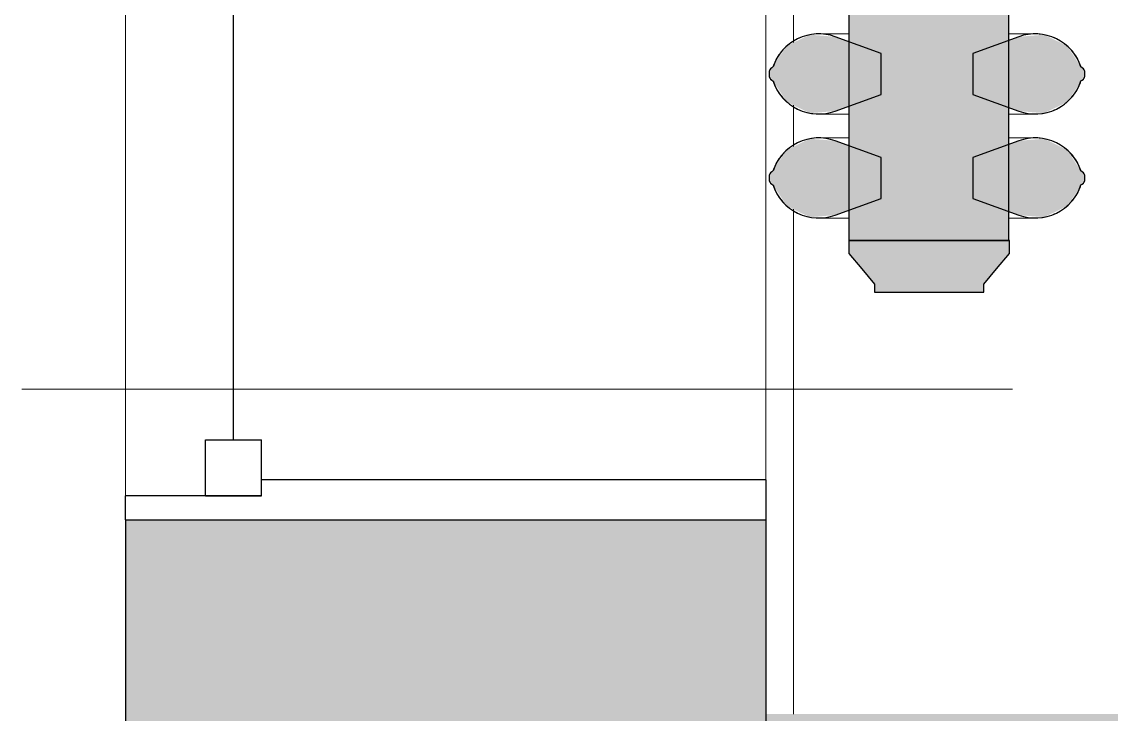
# Model space of a CAD drawing. Header units: inches. Extents: x -1287 to 1590, y -3558 to 989.
# Drawn here: x -1038.29 to -1004.06, y 335.94 to 357.56 of the extents above; entities that cross this region are included whole.
import ezdxf

# ---------------------------------------------------------------- set-up
doc = ezdxf.new("R2010")
doc.units = ezdxf.units.IN
doc.header["$MEASUREMENT"] = 0
for name, color, linetype, lineweight in [('A-AREA-IDEN', 2, 'Continuous', 9), ('A-FLOR', 192, 'Continuous', 18), ('A-GENM', 13, 'Continuous', 9), ('A-GLAZ', 151, 'Continuous', 18), ('A-WALL', 113, 'Continuous', 18), ('A-WALL-PATT', 111, 'Continuous', 18)]:
    doc.layers.add(name, color=color, linetype=linetype, lineweight=lineweight)

# ---------------------------------------------------------------- blocks, each defined once
blk = doc.blocks.new('Double Hung - side window 4_ X 6_ 3_ H-6972878-1st Floor Construction')
at = {"layer": 'A-GLAZ', "color": 8, "lineweight": 30}
for p, q in [((-18.75, 10), (-18, 10)), ((-18, 5.75), (-18, 10)), ((18, 5.75), (18, 10)), ((18.75, 10), (18, 10)), ((-18, 7.5), (-18, 5.75)), ((-18, 7.5), (-16.25, 7.5)), ((-16.25, 7.5), (-16.25, 5.75)), ((16.25, 7.5), (16.25, 5.75)), ((18, 7.5), (16.25, 7.5)), ((18, 7.5), (18, 5.75)), ((-16.25, 6.625), (16.25, 6.625)), ((-18, 5.75), (-16.25, 5.75)), ((-18, 5.75), (-17.5, 5.75)), ((-17.5, -10), (-17.5, 5.75)), ((18, 5.75), (16.25, 5.75)), ((17.5, 5.75), (18, 5.75)), ((17.5, 5.75), (17.5, -10)), ((-17.5, -10), (-18.75, -10)), ((17.5, -10), (18.75, -10))]:
    blk.add_line(p, q, dxfattribs=at)
blk = doc.blocks.new('Cast_Iron_Radiator_8182 - Cast_Iron_Radiator_8182-V46-1st Floor Construction')
at = {"layer": 'A-GENM'}
h = blk.add_hatch(color=7, dxfattribs=at)
h.paths.add_polyline_path([(11.726, 3.66), (11.379, 4.372), (10.693, 4.848), (10.626, 4.91), (10.463, 4.933), (10.374, 4.91), (10.282, 4.809), (9.621, 4.372), (9.274, 3.66), (9.339, 2.87), (9.861, 1.435), (11.139, 1.435), (11.661, 2.87)], flags=0)
h.paths.add_polyline_path([(11.726, -3.66), (11.661, -2.87), (11.139, -1.435), (9.861, -1.435), (9.339, -2.87), (9.274, -3.66), (9.621, -4.372), (10.307, -4.848), (10.374, -4.91), (10.537, -4.933), (10.626, -4.91), (10.718, -4.809), (11.379, -4.372), (11.605, -3.909)], flags=0)
h = blk.add_hatch(color=7, dxfattribs=at)
h.paths.add_polyline_path([(14.976, -3.66), (14.911, -2.87), (14.389, -1.435), (13.111, -1.435), (12.589, -2.87), (12.524, -3.66), (12.871, -4.372), (13.557, -4.848), (13.624, -4.91), (13.787, -4.933), (13.876, -4.91), (13.968, -4.809), (14.629, -4.372), (14.855, -3.909)], flags=0)
h.paths.add_polyline_path([(14.976, 3.66), (14.629, 4.372), (13.943, 4.848), (13.876, 4.91), (13.713, 4.933), (13.624, 4.91), (13.532, 4.809), (12.871, 4.372), (12.524, 3.66), (12.589, 2.87), (13.111, 1.435), (14.389, 1.435), (14.911, 2.87)], flags=0)
for points in [[(15.702, -2.438), (15.702, 2.561), (-7.179, 2.561), (-7.179, -2.438), (11.735, -2.438)], [(17.314, -1.634), (17.314, 1.77), (17.064, 1.77), (16.106, 2.574), (15.702, 2.574), (15.702, -2.438), (16.106, -2.438), (17.064, -1.634)]]:
    blk.add_hatch(color=7, dxfattribs=at).paths.add_polyline_path(points, flags=0)
at = {"layer": 'A-GENM', "color": 8, "lineweight": 30}
for p, q in [((10.307, 4.848), (10.282, 4.809)), ((10.537, 4.933), (10.463, 4.933)), ((10.718, 4.809), (10.693, 4.848)), ((13.557, 4.848), (13.532, 4.809)), ((13.787, 4.933), (13.713, 4.933)), ((13.968, 4.809), (13.943, 4.848)), ((9.339, 2.87), (9.861, 1.435)), ((11.139, 1.435), (11.661, 2.87)), ((12.589, 2.87), (13.111, 1.435)), ((14.389, 1.435), (14.911, 2.87)), ((15.702, 2.561), (-7.179, 2.561)), ((16.106, 2.574), (15.702, 2.574)), ((15.702, 2.574), (15.702, -2.438)), ((15.702, -2.438), (15.702, 2.561)), ((17.314, 1.77), (17.064, 1.77)), ((17.314, -1.634), (17.314, 1.77)), ((9.861, 1.435), (11.139, 1.435)), ((13.111, 1.435), (14.389, 1.435)), ((9.861, -1.435), (9.339, -2.87)), ((11.139, -1.435), (9.861, -1.435)), ((11.661, -2.87), (11.139, -1.435)), ((13.111, -1.435), (12.589, -2.87)), ((14.389, -1.435), (13.111, -1.435)), ((14.911, -2.87), (14.389, -1.435)), ((17.064, -1.634), (17.314, -1.634)), ((-7.179, -2.438), (15.702, -2.438)), ((15.702, -2.438), (16.106, -2.438)), ((10.282, -4.809), (10.307, -4.848)), ((10.463, -4.933), (10.537, -4.933)), ((10.693, -4.848), (10.718, -4.809)), ((13.532, -4.809), (13.557, -4.848)), ((13.713, -4.933), (13.787, -4.933)), ((13.943, -4.848), (13.968, -4.809))]:
    blk.add_line(p, q, dxfattribs=at)
at = {"layer": 'A-GENM', "flags": 128}
for points in [[(9.248, 3.383), (9.249, 3.443), (9.253, 3.503), (9.259, 3.563), (9.267, 3.622), (9.278, 3.681), (9.291, 3.74), (9.307, 3.798), (9.324, 3.855), (9.344, 3.911), (9.367, 3.967), (9.391, 4.022), (9.418, 4.076), (9.446, 4.128), (9.477, 4.18), (9.51, 4.23), (9.545, 4.279), (9.582, 4.326), (9.62, 4.372), (9.661, 4.416), (9.703, 4.459), (9.747, 4.5), (9.792, 4.539), (9.839, 4.576), (9.888, 4.612), (9.938, 4.645), (9.989, 4.677), (10.041, 4.706), (10.095, 4.733), (10.149, 4.758), (10.205, 4.781), (10.261, 4.802), (10.282, 4.809)], [(10.307, 4.848), (10.312, 4.854), (10.316, 4.86), (10.321, 4.866), (10.325, 4.872), (10.331, 4.877), (10.336, 4.882), (10.341, 4.887), (10.347, 4.892), (10.353, 4.896), (10.359, 4.901), (10.365, 4.905), (10.372, 4.909), (10.378, 4.912), (10.385, 4.915), (10.392, 4.918), (10.399, 4.921), (10.406, 4.924), (10.413, 4.926), (10.42, 4.928), (10.427, 4.929), (10.434, 4.93), (10.442, 4.931), (10.449, 4.932), (10.457, 4.933), (10.463, 4.933)], [(10.537, 4.933), (10.544, 4.932), (10.552, 4.932), (10.559, 4.931), (10.567, 4.93), (10.574, 4.929), (10.581, 4.927), (10.588, 4.925), (10.595, 4.923), (10.602, 4.921), (10.609, 4.918), (10.616, 4.915), (10.623, 4.912), (10.629, 4.908), (10.636, 4.904), (10.642, 4.9), (10.648, 4.896), (10.654, 4.891), (10.659, 4.887), (10.665, 4.882), (10.67, 4.876), (10.675, 4.871), (10.68, 4.865), (10.685, 4.859), (10.689, 4.854), (10.693, 4.848)], [(10.718, 4.809), (10.775, 4.789), (10.831, 4.767), (10.885, 4.743), (10.939, 4.716), (10.992, 4.688), (11.044, 4.657), (11.094, 4.624), (11.143, 4.59), (11.191, 4.553), (11.237, 4.515), (11.281, 4.474), (11.324, 4.432), (11.365, 4.389), (11.404, 4.343), (11.442, 4.296), (11.477, 4.248), (11.511, 4.198), (11.543, 4.147), (11.572, 4.095), (11.599, 4.042), (11.625, 3.987), (11.648, 3.932), (11.669, 3.876), (11.687, 3.819), (11.703, 3.761), (11.717, 3.703), (11.729, 3.644), (11.738, 3.585), (11.745, 3.525), (11.75, 3.465), (11.752, 3.405), (11.752, 3.383)], [(12.498, 3.383), (12.499, 3.443), (12.503, 3.503), (12.509, 3.563), (12.517, 3.622), (12.528, 3.681), (12.541, 3.74), (12.557, 3.798), (12.574, 3.855), (12.594, 3.911), (12.617, 3.967), (12.641, 4.022), (12.668, 4.076), (12.696, 4.128), (12.727, 4.18), (12.76, 4.23), (12.795, 4.279), (12.832, 4.326), (12.87, 4.372), (12.911, 4.416), (12.953, 4.459), (12.997, 4.5), (13.042, 4.539), (13.089, 4.576), (13.138, 4.612), (13.188, 4.645), (13.239, 4.677), (13.291, 4.706), (13.345, 4.733), (13.399, 4.758), (13.455, 4.781), (13.511, 4.802), (13.532, 4.809)], [(13.557, 4.848), (13.562, 4.854), (13.566, 4.86), (13.571, 4.866), (13.575, 4.872), (13.581, 4.877), (13.586, 4.882), (13.591, 4.887), (13.597, 4.892), (13.603, 4.896), (13.609, 4.901), (13.615, 4.905), (13.622, 4.909), (13.628, 4.912), (13.635, 4.915), (13.642, 4.918), (13.649, 4.921), (13.656, 4.924), (13.663, 4.926), (13.67, 4.928), (13.677, 4.929), (13.684, 4.93), (13.692, 4.931), (13.699, 4.932), (13.707, 4.933), (13.713, 4.933)], [(13.787, 4.933), (13.794, 4.932), (13.802, 4.932), (13.809, 4.931), (13.817, 4.93), (13.824, 4.929), (13.831, 4.927), (13.838, 4.925), (13.845, 4.923), (13.852, 4.921), (13.859, 4.918), (13.866, 4.915), (13.873, 4.912), (13.879, 4.908), (13.886, 4.904), (13.892, 4.9), (13.898, 4.896), (13.904, 4.891), (13.909, 4.887), (13.915, 4.882), (13.92, 4.876), (13.925, 4.871), (13.93, 4.865), (13.935, 4.859), (13.939, 4.854), (13.943, 4.848)], [(13.968, 4.809), (14.025, 4.789), (14.081, 4.767), (14.135, 4.743), (14.189, 4.716), (14.242, 4.688), (14.294, 4.657), (14.344, 4.624), (14.393, 4.59), (14.441, 4.553), (14.487, 4.515), (14.531, 4.474), (14.574, 4.432), (14.615, 4.389), (14.654, 4.343), (14.692, 4.296), (14.727, 4.248), (14.761, 4.198), (14.793, 4.147), (14.822, 4.095), (14.849, 4.042), (14.875, 3.987), (14.898, 3.932), (14.919, 3.876), (14.937, 3.819), (14.953, 3.761), (14.967, 3.703), (14.979, 3.644), (14.988, 3.585), (14.995, 3.525), (15, 3.465), (15.002, 3.405), (15.002, 3.383)], [(9.248, 2.571), (9.248, 2.642), (9.248, 2.71), (9.248, 2.775), (9.248, 2.837), (9.248, 2.896), (9.248, 2.952), (9.248, 3.005), (9.248, 3.055), (9.248, 3.102), (9.248, 3.145), (9.248, 3.185), (9.248, 3.221), (9.248, 3.254), (9.248, 3.283), (9.248, 3.309), (9.248, 3.33), (9.248, 3.348), (9.248, 3.363), (9.248, 3.373), (9.248, 3.38), (9.248, 3.383), (9.248, 3.383)], [(11.752, 3.383), (11.752, 3.381), (11.752, 3.375), (11.752, 3.366), (11.752, 3.353), (11.752, 3.336), (11.752, 3.315), (11.752, 3.29), (11.752, 3.262), (11.752, 3.23), (11.752, 3.195), (11.752, 3.156), (11.752, 3.114), (11.752, 3.068), (11.752, 3.019), (11.752, 2.967), (11.752, 2.911), (11.752, 2.853), (11.752, 2.792), (11.752, 2.727), (11.752, 2.66), (11.752, 2.591), (11.752, 2.561)], [(12.498, 2.571), (12.498, 2.642), (12.498, 2.71), (12.498, 2.775), (12.498, 2.837), (12.498, 2.896), (12.498, 2.952), (12.498, 3.005), (12.498, 3.055), (12.498, 3.102), (12.498, 3.145), (12.498, 3.185), (12.498, 3.221), (12.498, 3.254), (12.498, 3.283), (12.498, 3.309), (12.498, 3.33), (12.498, 3.348), (12.498, 3.363), (12.498, 3.373), (12.498, 3.38), (12.498, 3.383), (12.498, 3.383)], [(15.002, 3.383), (15.002, 3.381), (15.002, 3.375), (15.002, 3.366), (15.002, 3.353), (15.002, 3.336), (15.002, 3.315), (15.002, 3.29), (15.002, 3.262), (15.002, 3.23), (15.002, 3.195), (15.002, 3.156), (15.002, 3.114), (15.002, 3.068), (15.002, 3.019), (15.002, 2.967), (15.002, 2.911), (15.002, 2.853), (15.002, 2.792), (15.002, 2.727), (15.002, 2.66), (15.002, 2.591), (15.002, 2.561)], [(9.248, -3.383), (9.248, -3.381), (9.248, -3.375), (9.248, -3.366), (9.248, -3.353), (9.248, -3.336), (9.248, -3.315), (9.248, -3.29), (9.248, -3.262), (9.248, -3.23), (9.248, -3.195), (9.248, -3.156), (9.248, -3.114), (9.248, -3.068), (9.248, -3.019), (9.248, -2.967), (9.248, -2.911), (9.248, -2.853), (9.248, -2.792), (9.248, -2.727), (9.248, -2.66), (9.248, -2.591), (9.248, -2.518), (9.248, -2.444)], [(11.752, -2.438), (11.752, -2.498), (11.752, -2.571), (11.752, -2.642), (11.752, -2.71), (11.752, -2.775), (11.752, -2.837), (11.752, -2.896), (11.752, -2.952), (11.752, -3.005), (11.752, -3.055), (11.752, -3.102), (11.752, -3.145), (11.752, -3.185), (11.752, -3.221), (11.752, -3.254), (11.752, -3.283), (11.752, -3.309), (11.752, -3.33), (11.752, -3.348), (11.752, -3.363), (11.752, -3.373), (11.752, -3.38), (11.752, -3.383), (11.752, -3.383)], [(12.498, -3.383), (12.498, -3.381), (12.498, -3.375), (12.498, -3.366), (12.498, -3.353), (12.498, -3.336), (12.498, -3.315), (12.498, -3.29), (12.498, -3.262), (12.498, -3.23), (12.498, -3.195), (12.498, -3.156), (12.498, -3.114), (12.498, -3.068), (12.498, -3.019), (12.498, -2.967), (12.498, -2.911), (12.498, -2.853), (12.498, -2.792), (12.498, -2.727), (12.498, -2.66), (12.498, -2.591), (12.498, -2.518), (12.498, -2.444)], [(15.002, -2.438), (15.002, -2.498), (15.002, -2.571), (15.002, -2.642), (15.002, -2.71), (15.002, -2.775), (15.002, -2.837), (15.002, -2.896), (15.002, -2.952), (15.002, -3.005), (15.002, -3.055), (15.002, -3.102), (15.002, -3.145), (15.002, -3.185), (15.002, -3.221), (15.002, -3.254), (15.002, -3.283), (15.002, -3.309), (15.002, -3.33), (15.002, -3.348), (15.002, -3.363), (15.002, -3.373), (15.002, -3.38), (15.002, -3.383), (15.002, -3.383)], [(10.282, -4.809), (10.225, -4.789), (10.169, -4.767), (10.115, -4.743), (10.061, -4.716), (10.008, -4.688), (9.956, -4.657), (9.906, -4.624), (9.857, -4.59), (9.809, -4.553), (9.763, -4.515), (9.719, -4.474), (9.676, -4.432), (9.635, -4.389), (9.596, -4.343), (9.558, -4.296), (9.523, -4.248), (9.489, -4.198), (9.457, -4.147), (9.428, -4.095), (9.401, -4.042), (9.375, -3.987), (9.352, -3.932), (9.331, -3.876), (9.313, -3.819), (9.297, -3.761), (9.283, -3.703), (9.271, -3.644), (9.262, -3.585), (9.255, -3.525), (9.25, -3.465), (9.248, -3.405), (9.248, -3.383)], [(11.752, -3.383), (11.751, -3.443), (11.747, -3.503), (11.741, -3.563), (11.733, -3.622), (11.722, -3.681), (11.709, -3.74), (11.693, -3.798), (11.676, -3.855), (11.656, -3.911), (11.633, -3.967), (11.609, -4.022), (11.582, -4.076), (11.554, -4.128), (11.523, -4.18), (11.49, -4.23), (11.455, -4.279), (11.418, -4.326), (11.38, -4.372), (11.339, -4.416), (11.297, -4.459), (11.253, -4.5), (11.208, -4.539), (11.161, -4.576), (11.112, -4.612), (11.062, -4.645), (11.011, -4.677), (10.959, -4.706), (10.905, -4.733), (10.851, -4.758), (10.795, -4.781), (10.739, -4.802), (10.718, -4.809)], [(13.532, -4.809), (13.475, -4.789), (13.419, -4.767), (13.365, -4.743), (13.311, -4.716), (13.258, -4.688), (13.206, -4.657), (13.156, -4.624), (13.107, -4.59), (13.059, -4.553), (13.013, -4.515), (12.969, -4.474), (12.926, -4.432), (12.885, -4.389), (12.846, -4.343), (12.808, -4.296), (12.773, -4.248), (12.739, -4.198), (12.707, -4.147), (12.678, -4.095), (12.651, -4.042), (12.625, -3.987), (12.602, -3.932), (12.581, -3.876), (12.563, -3.819), (12.547, -3.761), (12.533, -3.703), (12.521, -3.644), (12.512, -3.585), (12.505, -3.525), (12.5, -3.465), (12.498, -3.405), (12.498, -3.383)], [(15.002, -3.383), (15.001, -3.443), (14.997, -3.503), (14.991, -3.563), (14.983, -3.622), (14.972, -3.681), (14.959, -3.74), (14.943, -3.798), (14.926, -3.855), (14.906, -3.911), (14.883, -3.967), (14.859, -4.022), (14.832, -4.076), (14.804, -4.128), (14.773, -4.18), (14.74, -4.23), (14.705, -4.279), (14.668, -4.326), (14.63, -4.372), (14.589, -4.416), (14.547, -4.459), (14.503, -4.5), (14.458, -4.539), (14.411, -4.576), (14.362, -4.612), (14.312, -4.645), (14.261, -4.677), (14.209, -4.706), (14.155, -4.733), (14.101, -4.758), (14.045, -4.781), (13.989, -4.802), (13.968, -4.809)], [(10.463, -4.933), (10.456, -4.932), (10.448, -4.932), (10.441, -4.931), (10.433, -4.93), (10.426, -4.929), (10.419, -4.927), (10.412, -4.925), (10.405, -4.923), (10.398, -4.921), (10.391, -4.918), (10.384, -4.915), (10.377, -4.912), (10.371, -4.908), (10.364, -4.904), (10.358, -4.9), (10.352, -4.896), (10.346, -4.891), (10.341, -4.887), (10.335, -4.882), (10.33, -4.876), (10.325, -4.871), (10.32, -4.865), (10.315, -4.859), (10.311, -4.854), (10.307, -4.848)], [(10.693, -4.848), (10.688, -4.854), (10.684, -4.86), (10.679, -4.866), (10.675, -4.872), (10.669, -4.877), (10.664, -4.882), (10.659, -4.887), (10.653, -4.892), (10.647, -4.896), (10.641, -4.901), (10.635, -4.905), (10.628, -4.909), (10.622, -4.912), (10.615, -4.915), (10.608, -4.918), (10.601, -4.921), (10.594, -4.924), (10.587, -4.926), (10.58, -4.928), (10.573, -4.929), (10.566, -4.93), (10.558, -4.931), (10.551, -4.932), (10.543, -4.933), (10.537, -4.933)], [(13.713, -4.933), (13.706, -4.932), (13.698, -4.932), (13.691, -4.931), (13.683, -4.93), (13.676, -4.929), (13.669, -4.927), (13.662, -4.925), (13.655, -4.923), (13.648, -4.921), (13.641, -4.918), (13.634, -4.915), (13.627, -4.912), (13.621, -4.908), (13.614, -4.904), (13.608, -4.9), (13.602, -4.896), (13.596, -4.891), (13.591, -4.887), (13.585, -4.882), (13.58, -4.876), (13.575, -4.871), (13.57, -4.865), (13.565, -4.859), (13.561, -4.854), (13.557, -4.848)], [(13.943, -4.848), (13.938, -4.854), (13.934, -4.86), (13.929, -4.866), (13.925, -4.872), (13.919, -4.877), (13.914, -4.882), (13.909, -4.887), (13.903, -4.892), (13.897, -4.896), (13.891, -4.901), (13.885, -4.905), (13.878, -4.909), (13.872, -4.912), (13.865, -4.915), (13.858, -4.918), (13.851, -4.921), (13.844, -4.924), (13.837, -4.926), (13.83, -4.928), (13.823, -4.929), (13.816, -4.93), (13.808, -4.931), (13.801, -4.932), (13.793, -4.933), (13.787, -4.933)]]:
    blk.add_lwpolyline(points, dxfattribs=at)
at = {"layer": 'A-GENM', "color": 8, "lineweight": 30, "flags": 128}
for points in [[(17.064, 1.77), (16.585, 2.172), (16.106, 2.574)], [(16.106, -2.438), (16.585, -2.036), (17.064, -1.634)]]:
    blk.add_lwpolyline(points, dxfattribs=at)
at = {"layer": 'A-GENM', "color": 8, "lineweight": 30}
for centre, radius, start, end in [((10.748, 3.383), 1.5, 108.1106, 200), ((10.463, 4.747), 0.186, 90, 147), ((10.537, 4.747), 0.186, 33, 90), ((10.252, 3.383), 1.5, 340, 71.8894), ((13.998, 3.383), 1.5, 108.1106, 200), ((13.713, 4.747), 0.186, 90, 147), ((13.787, 4.747), 0.186, 33, 90), ((13.502, 3.383), 1.5, 340, 71.8894), ((10.748, -3.383), 1.5, 160, 251.8894), ((10.252, -3.383), 1.5, 288.1106, 20), ((13.998, -3.383), 1.5, 160, 251.8894), ((13.502, -3.383), 1.5, 288.1106, 20), ((10.463, -4.747), 0.186, 213, 270), ((10.537, -4.747), 0.186, 270, 327), ((13.713, -4.747), 0.186, 213, 270), ((13.787, -4.747), 0.186, 270, 327)]:
    blk.add_arc(centre, radius, start, end, dxfattribs=at)

msp = doc.modelspace()

# ---------------------------------------------------------------- hatches: boundary and pattern name
at = {"layer": 'A-WALL-PATT'}
h = msp.add_hatch(color=7, dxfattribs=at)
h.paths.add_polyline_path([(-1035.062, 16.255), (-1015.062, 16.255), (-1015.062, 96.005), (-1035.062, 96.005), (-1035.062, 17.581)], flags=0)
h.paths.add_polyline_path([(-1015.062, 133.505), (-1015.062, 216.005), (-1035.062, 216.005), (-1035.062, 133.505)], flags=0)
h.paths.add_polyline_path([(-1020.632, 253.505), (-1015.062, 253.505), (-1015.062, 342.005), (-1035.062, 342.005), (-1035.062, 253.505)], flags=0)
h.paths.add_polyline_path([(-1020.632, 379.505), (-1015.062, 379.505), (-1015.062, 468.124), (-1035.062, 468.124), (-1035.062, 379.505)], flags=0)
h.paths.add_polyline_path([(-1015.062, 505.624), (-1015.062, 604.374), (-1035.062, 604.374), (-1035.062, 505.624)], flags=0)
h.paths.add_polyline_path([(-1020.632, 641.874), (-1015.062, 641.874), (-1015.062, 729.874), (-1035.062, 729.874), (-1035.062, 641.874)], flags=0)
h.paths.add_polyline_path([(-1020.632, 767.374), (-1015.062, 767.374), (-1015.062, 789.874), (-1035.062, 789.874), (-1035.062, 767.374)], flags=0)
at = {"layer": 'A-WALL-PATT', "lineweight": 9}
msp.add_hatch(color=7, dxfattribs=at).paths.add_polyline_path([(-1004.062, 266.124), (-1004.062, 335.936), (-1015.062, 335.936), (-1015.062, 266.124)], flags=0)

# ---------------------------------------------------------------- linework, layer by layer
at = {"layer": 'A-AREA-IDEN'}
msp.add_line((-1007.354, 346.092), (-1038.293, 346.092), dxfattribs=at)
at = {"layer": 'A-FLOR'}
for p, q in [((-1014.196, 358.205), (-1014.196, 356.915)), ((-1014.196, 354.955), (-1014.196, 353.665)), ((-1014.196, 351.705), (-1014.196, 335.936))]:
    msp.add_line(p, q, dxfattribs=at)
at = {"layer": 'A-WALL', "lineweight": 9}
for p, q in [((-1035.062, 342.005), (-1035.062, 379.505)), ((-1015.062, 379.505), (-1015.062, 342.005))]:
    msp.add_line(p, q, dxfattribs=at)
at = {"layer": 'A-WALL', "color": 8, "lineweight": 30}
for p, q in [((-1035.062, 342.005), (-1035.062, 253.505)), ((-1035.062, 342.005), (-1015.062, 342.005)), ((-1015.062, 342.005), (-1015.062, 262.124))]:
    msp.add_line(p, q, dxfattribs=at)

# ---------------------------------------------------------------- block references
at = {"layer": 'A-GENM', "rotation": 270.0000000000002}
msp.add_blockref('Cast_Iron_Radiator_8182 - Cast_Iron_Radiator_8182-V46-1st Floor Construction', (-1010.029, 366.435), dxfattribs=at)
at = {"layer": 'A-GLAZ', "rotation": 89.99999999999991}
msp.add_blockref('Double Hung - side window 4_ X 6_ 3_ H-6972878-1st Floor Construction', (-1025.062, 360.755), dxfattribs=at)

doc.saveas('drawing.dxf')
